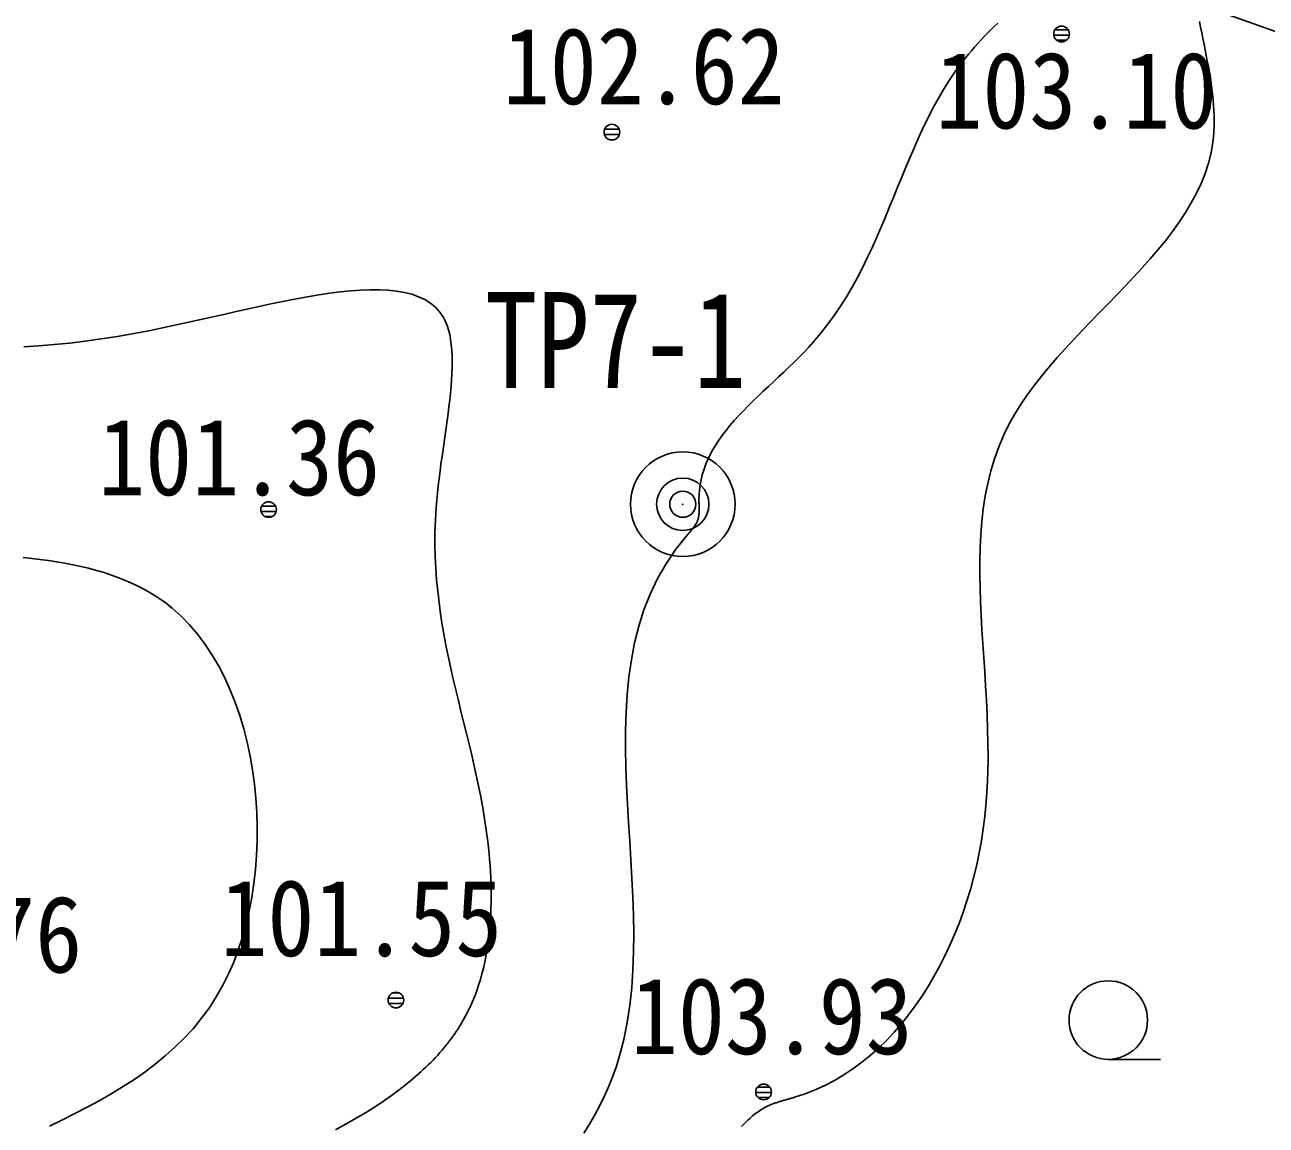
# Model space of a CAD drawing. Units: millimetres, scale not verified. Extents: x -200000 to 200000, y -137500 to 137500.
# Drawn here: x -103112 to -91247, y -23763 to -13253 of the extents above; entities that cross this region are included whole.
import ezdxf
from ezdxf.enums import TextEntityAlignment as Align

# ---------------------------------------------------------------- set-up
doc = ezdxf.new("R2010")
doc.units = ezdxf.units.MM
doc.header["$LTSCALE"] = 500
doc.header["$PDMODE"] = 32
doc.header["$PDSIZE"] = 250
for name, color, linetype in [('0-0_S-TTL', 7, 'Continuous'), ('0-4_S-BGD', 5, 'Continuous'), ('0-6_S-BGD-LWCN', 7, 'Continuous'), ('0-7_S-BMK-SRVR', 3, 'Continuous')]:
    doc.layers.add(name, color=color, linetype=linetype)
doc.styles.add('ＭＳ ゴシック', font='')
doc.styles.get('ＭＳ ゴシック').set_extended_font_data('MS Gothic')

msp = doc.modelspace()

# ---------------------------------------------------------------- linework, layer by layer
at = {"layer": '0-0_S-TTL'}
msp.add_line((-108244, -7244), (-71574, -20274), dxfattribs=at)
at = {"layer": '0-4_S-BGD'}
for p, q in [((-93277.3, -13350), (-93128.7, -13350)), ((-93277.3, -13350), (-93128.7, -13350)), ((-93266.4, -13300), (-93139.6, -13300)), ((-93266.4, -13300), (-93139.6, -13300)), ((-93248, -13400), (-93158, -13400)), ((-93248, -13400), (-93158, -13400)), ((-97572.7, -14300), (-97429.3, -14300)), ((-97572.7, -14300), (-97429.3, -14300)), ((-97570.6, -14250), (-97431.4, -14250)), ((-97570.6, -14250), (-97431.4, -14250)), ((-97522, -14350), (-97480, -14350)), ((-97522, -14350), (-97480, -14350)), ((-100855, -17900), (-100709, -17900)), ((-100855, -17900), (-100709, -17900)), ((-100849.3, -17850), (-100714.7, -17850)), ((-100849.3, -17850), (-100714.7, -17850)), ((-100815.7, -17950), (-100748.3, -17950)), ((-100815.7, -17950), (-100748.3, -17950)), ((-99596.6, -22500), (-99533.4, -22500)), ((-99596.6, -22500), (-99533.4, -22500)), ((-99637.8, -22550), (-99492.2, -22550)), ((-99637.8, -22550), (-99492.2, -22550)), ((-99632.8, -22600), (-99497.2, -22600)), ((-99632.8, -22600), (-99497.2, -22600)), ((-92756.2, -23134.7), (-92256.2, -23134.7)), ((-96125.9, -23450), (-95976.1, -23450)), ((-96125.9, -23450), (-95976.1, -23450)), ((-96110.2, -23400), (-95991.8, -23400)), ((-96110.2, -23400), (-95991.8, -23400)), ((-96103, -23500), (-95999, -23500)), ((-96103, -23500), (-95999, -23500))]:
    msp.add_line(p, q, dxfattribs=at)
for centre, radius in [((-93203, -13340), 75), ((-97501, -14278), 75), ((-100782, -17883), 75), ((-92756.2, -22759.7), 375), ((-99565, -22568), 75), ((-96051, -23446), 75)]:
    msp.add_circle(centre, radius, dxfattribs=at)
for centre, start, end in [((-93203, -13340), 90, 270), ((-93203, -13340), 270, 90), ((-97501, -14278), 90, 270), ((-97501, -14278), 270, 90), ((-100782, -17883), 90, 270), ((-100782, -17883), 270, 90), ((-99565, -22568), 90, 270), ((-99565, -22568), 270, 90), ((-96051, -23446), 90, 270), ((-96051, -23446), 270, 90)]:
    msp.add_arc(centre, 75, start, end, dxfattribs=at)
at = {"layer": '0-6_S-BGD-LWCN'}
for points in [[(-93813, -13235.5), (-93845.7, -13267.7), (-93878.1, -13300.1), (-93910.3, -13332.7), (-93942, -13365.5), (-93973.4, -13398.6), (-94004.2, -13432), (-94034.5, -13465.7), (-94064.2, -13499.8), (-94093.2, -13534.3), (-94157.6, -13615.4), (-94218.4, -13698.6), (-94276, -13783.6), (-94330.5, -13870.4), (-94382.4, -13958.9), (-94431.7, -14048.8), (-94478.9, -14140), (-94524.1, -14232.4), (-94567.7, -14325.9), (-94609.9, -14420.3), (-94651, -14515.5), (-94691.2, -14611.3), (-94730.8, -14707.6), (-94770.1, -14804.3), (-94809.4, -14901.2), (-94848.9, -14998.1), (-94888.9, -15095), (-94929.7, -15191.7)], [(-91884.5, -13219.7), (-91873.8, -13273.9), (-91862.9, -13328.1), (-91851.9, -13382.3), (-91841, -13436.3), (-91830.2, -13490.3), (-91819.6, -13544.2), (-91809.4, -13597.9), (-91799.5, -13651.5), (-91790.1, -13704.9), (-91781.3, -13758.1), (-91773.2, -13811), (-91765.9, -13863.8), (-91759.5, -13916.3), (-91754, -13968.5), (-91749.6, -14020.5), (-91746.4, -14072.1), (-91744.4, -14123.4), (-91743.8, -14174.3), (-91744.6, -14224.9), (-91746.9, -14275.1), (-91750.9, -14324.9), (-91756.6, -14374.3), (-91774.1, -14475.1), (-91798.9, -14574.1), (-91830.7, -14671.4), (-91869, -14767.2), (-91913.3, -14861.4), (-91963.2, -14954.3), (-92018.3, -15045.9), (-92078.2, -15136.4), (-92142.3, -15225.8), (-92210.2, -15314.3), (-92281.6, -15402), (-92355.9, -15488.9), (-92432.8, -15575.3), (-92511.8, -15661.2), (-92592.4, -15746.7)], [(-94929.7, -15191.7), (-94971.4, -15288), (-95014.5, -15383.9), (-95059.2, -15479.1), (-95105.7, -15573.6), (-95154.3, -15667.2), (-95205.3, -15759.7), (-95259, -15851), (-95315.5, -15941), (-95375.3, -16029.6), (-95438.5, -16116.5), (-95505.4, -16201.8), (-95576.4, -16285.1), (-95620.6, -16333.8), (-95666.2, -16381.9), (-95712.9, -16429.4), (-95760.4, -16476.5), (-95808.8, -16523.1), (-95857.6, -16569.5), (-95906.7, -16615.6), (-95956, -16661.5), (-96005.2, -16707.4), (-96054.1, -16753.2), (-96102.6, -16799.2), (-96150.4, -16845.3), (-96197.3, -16891.6), (-96243.1, -16938.3), (-96287.7, -16985.3), (-96330.8, -17032.9), (-96372.2, -17081), (-96411.8, -17129.7), (-96449.3, -17179.2), (-96484.5, -17229.5), (-96517.3, -17280.6), (-96547.4, -17332.7), (-96574.7, -17385.9), (-96598.9, -17440.1), (-96619.8, -17495.6), (-96637.3, -17552.4), (-96651.1, -17610.5)], [(-92592.4, -15746.7), (-92674.2, -15831.9), (-92756.7, -15916.9), (-92839.6, -16001.9), (-92922.4, -16087), (-93004.6, -16172.2), (-93085.9, -16257.8), (-93165.7, -16343.7), (-93243.6, -16430.1), (-93319.2, -16517.1), (-93392.1, -16604.8), (-93461.8, -16693.4), (-93527.8, -16782.9), (-93589.8, -16873.5), (-93647.2, -16965.2), (-93699.7, -17058.2), (-93754.8, -17169.5), (-93802.8, -17282.8), (-93844.2, -17397.8), (-93879.3, -17514.5), (-93908.6, -17632.9), (-93932.4, -17752.9), (-93951.2, -17874.5), (-93965.5, -17997.6), (-93975.5, -18122.1), (-93981.8, -18247.9), (-93984.7, -18375), (-93984.7, -18503.4), (-93982.2, -18633), (-93977.5, -18763.7), (-93971.2, -18895.4), (-93963.6, -19028.1), (-93955.1, -19161.8), (-93946.2, -19296.3), (-93937.2, -19431.6), (-93928.6, -19567.7), (-93920.8, -19704.4), (-93914.2, -19841.8), (-93909.2, -19979.8), (-93906.2, -20118.2)], [(-103120.5, -16328.5), (-102977.1, -16319.6), (-102831.6, -16307.5), (-102683.8, -16292.3), (-102533.9, -16274.1), (-102381.6, -16252.8), (-102227.2, -16228.4), (-102070.4, -16201.2), (-101911.2, -16171), (-101795.6, -16147.6), (-101679, -16123), (-101561.7, -16097.5), (-101444, -16071.3), (-101326.1, -16044.7), (-101208.4, -16018), (-101091, -15991.5), (-100974.4, -15965.4), (-100858.6, -15940), (-100744, -15915.5), (-100630.9, -15892.3), (-100519.5, -15870.6), (-100410, -15850.7), (-100302.8, -15832.8), (-100198.2, -15817.3), (-100096.3, -15804.3), (-99997.5, -15794.2), (-99902, -15787.3), (-99810.1, -15783.8), (-99722, -15783.9), (-99638, -15788), (-99558.5, -15796.4), (-99483.5, -15809.2), (-99413.5, -15826.8), (-99348.7, -15849.4), (-99289.3, -15877.4), (-99235.7, -15910.9)], [(-99235.7, -15910.9), (-99188, -15950.3), (-99146.6, -15995.8), (-99111.7, -16047.7), (-99092.6, -16084.9), (-99076.3, -16124.7), (-99062.5, -16167.1), (-99051.2, -16212), (-99042.2, -16259.2), (-99035.4, -16308.6), (-99030.7, -16360.1), (-99027.8, -16413.7), (-99026.8, -16469.1), (-99027.3, -16526.2), (-99029.4, -16585), (-99032.9, -16645.4), (-99037.7, -16707.2), (-99043.5, -16770.2), (-99050.4, -16834.5), (-99058.1, -16899.8), (-99066.5, -16966.1), (-99075.5, -17033.2), (-99084.9, -17101.1), (-99094.7, -17169.5), (-99104.6, -17238.5), (-99114.6, -17307.8), (-99124.5, -17377.4), (-99134.2, -17447.2), (-99143.6, -17517), (-99152.5, -17586.7), (-99160.7, -17656.2), (-99168.2, -17725.4), (-99174.9, -17794.1), (-99180.5, -17862.4), (-99187.7, -17982.1), (-99191.5, -18099.8), (-99192.1, -18215.8), (-99189.6, -18329.9), (-99184.3, -18442.5), (-99176.3, -18553.5)], [(-96651.1, -17610.5), (-96661, -17670), (-96667, -17731.1), (-96668.6, -17793.8), (-96668.5, -17800.3), (-96668.4, -17806.9), (-96668.3, -17813.6), (-96668.1, -17820.2), (-96667.9, -17826.8), (-96667.7, -17833.5), (-96667.5, -17840.1), (-96667.3, -17846.7), (-96667.1, -17853.4), (-96667, -17860), (-96666.9, -17866.6), (-96666.8, -17873.2), (-96666.8, -17879.8), (-96666.8, -17886.4), (-96666.9, -17892.9), (-96667, -17899.4), (-96667.3, -17905.9), (-96667.6, -17912.4), (-96668, -17918.8), (-96668.5, -17925.2), (-96669.2, -17931.5), (-96669.9, -17937.8), (-96670.8, -17944.1), (-96671.8, -17950.3), (-96673, -17956.5), (-96674.3, -17962.6), (-96675.8, -17968.6), (-96677.4, -17974.6), (-96679.2, -17980.5), (-96681.2, -17986.4), (-96683.2, -17991.7), (-96685.3, -17996.9), (-96687.6, -18002), (-96690, -18007.1), (-96692.5, -18012.1), (-96695.1, -18017.1)], [(-96695.1, -18017.1), (-96697.9, -18022.1), (-96700.8, -18027), (-96703.8, -18031.9), (-96706.9, -18036.7), (-96710.2, -18041.5), (-96713.5, -18046.3), (-96716.8, -18051.1), (-96720.3, -18055.8), (-96723.9, -18060.5), (-96727.5, -18065.1), (-96731.2, -18069.8), (-96734.9, -18074.4), (-96738.7, -18079), (-96742.5, -18083.6), (-96746.4, -18088.1), (-96750.3, -18092.7), (-96754.2, -18097.2), (-96758.2, -18101.8), (-96762.2, -18106.3), (-96766.2, -18110.9), (-96770.2, -18115.4), (-96774.2, -18119.9), (-96778.2, -18124.4), (-96782.2, -18129), (-96889.4, -18261.9), (-96983.5, -18399.9), (-97065.2, -18542.6), (-97135.2, -18689.8), (-97194.4, -18841.1), (-97243.4, -18996.3), (-97283.2, -19155.1), (-97314.5, -19317.1), (-97338, -19482), (-97354.6, -19649.7), (-97365, -19819.7), (-97370, -19991.8), (-97370.4, -20165.6), (-97367, -20340.9), (-97360.5, -20517.4)], [(-103126.3, -18341.4), (-103045.8, -18349.7), (-102965.9, -18359.2), (-102886.5, -18369.8), (-102807.9, -18381.7), (-102730, -18395), (-102653, -18409.8), (-102576.9, -18426.2), (-102501.8, -18444.2), (-102427.8, -18464), (-102354.9, -18485.6), (-102283.2, -18509.2), (-102212.8, -18534.7), (-102143.8, -18562.5), (-102076.2, -18592.4), (-102010.2, -18624.6), (-101945.7, -18659.3), (-101882.9, -18696.4)], [(-99176.3, -18553.5), (-99165.9, -18663.1), (-99153.1, -18771.4), (-99138.3, -18878.5), (-99121.6, -18984.6), (-99103.2, -19089.7), (-99083.3, -19193.9), (-99062.1, -19297.5), (-99039.8, -19400.3), (-99016.6, -19502.7), (-98992.6, -19604.7), (-98968, -19706.4), (-98943.2, -19807.9), (-98918.2, -19909.3), (-98893.2, -20010.8), (-98868.4, -20112.5), (-98844.1, -20214.4), (-98820.3, -20316.7), (-98797.4, -20419.5), (-98775.5, -20522.9), (-98754.8, -20627), (-98735.5, -20731.9), (-98717.7, -20837.8), (-98701.7, -20944.7), (-98687.7, -21052.8), (-98681.2, -21110), (-98675.3, -21167.5), (-98670.1, -21225.3), (-98665.6, -21283.3), (-98661.8, -21341.5), (-98658.8, -21399.8), (-98656.6, -21458.2), (-98655.2, -21516.7), (-98654.7, -21575.2), (-98655.1, -21633.7), (-98656.4, -21692.1), (-98658.7, -21750.4), (-98662, -21808.5), (-98666.4, -21866.5), (-98671.8, -21924.2)], [(-101882.9, -18696.4), (-101821.8, -18736.1), (-101762.5, -18778.6), (-101705.2, -18823.7), (-101618.5, -18900.9), (-101536.6, -18984.8), (-101459.7, -19075), (-101387.7, -19171.2), (-101320.5, -19272.9), (-101258.3, -19379.8), (-101200.9, -19491.3), (-101148.4, -19607.2), (-101100.7, -19727), (-101057.9, -19850.3), (-101020, -19976.7), (-100986.9, -20105.8), (-100958.7, -20237.2), (-100935.3, -20370.4), (-100916.8, -20505.2), (-100903.1, -20641), (-100894.3, -20777.4), (-100890.3, -20914.1), (-100891.1, -21050.7), (-100896.8, -21186.7), (-100907.3, -21321.8), (-100922.6, -21455.5), (-100942.8, -21587.4), (-100967.7, -21717.2), (-100997.5, -21844.3), (-101032.1, -21968.5), (-101071.4, -22089.3), (-101115.6, -22206.3), (-101164.6, -22319), (-101218.4, -22427.2), (-101282, -22538.9), (-101351.1, -22645), (-101425.4, -22745.9), (-101504.5, -22841.7), (-101588.4, -22932.9), (-101676.7, -23019.6)], [(-93906.2, -20118.2), (-93905.7, -20257.1), (-93908.1, -20396.3), (-93913.8, -20535.9), (-93923.1, -20675.7), (-93936.5, -20815.7), (-93954.5, -20955.8), (-93972.3, -21067.6), (-93993.2, -21179.2), (-94017.2, -21290.4), (-94044.2, -21401.2), (-94074.4, -21511.3), (-94107.5, -21620.4), (-94143.6, -21728.6), (-94182.8, -21835.4), (-94224.9, -21940.9), (-94269.9, -22044.7), (-94317.8, -22146.7), (-94368.7, -22246.7), (-94422.4, -22344.6), (-94479, -22440.1), (-94538.4, -22533), (-94600.6, -22623.3), (-94665.6, -22710.6), (-94733.3, -22794.8), (-94803.8, -22875.8), (-94877, -22953.2), (-94952.9, -23027.1), (-95031.5, -23097.1), (-95112.8, -23163.1), (-95196.6, -23224.9), (-95283.1, -23282.3), (-95372.2, -23335.1), (-95463.8, -23383.2), (-95558, -23426.3), (-95654.7, -23464.4), (-95753.9, -23497.1), (-95762.3, -23499.6), (-95770.7, -23502), (-95779.2, -23504.4)], [(-97360.5, -20517.4), (-97351.7, -20694.8), (-97341.5, -20872.7), (-97330.5, -21050.9), (-97319.6, -21229.1), (-97309.5, -21406.9), (-97301.1, -21584.2), (-97295.1, -21760.5), (-97292.3, -21935.6), (-97293.4, -22109.2), (-97299.3, -22280.9), (-97310.7, -22450.6), (-97328.4, -22617.8), (-97353.3, -22782.4), (-97386, -22943.9), (-97427.3, -23102.1), (-97457.9, -23199.3), (-97492.1, -23295.1), (-97529.8, -23389.4), (-97570.9, -23482.4), (-97615.3, -23574), (-97663, -23664.1), (-97713.9, -23752.9), (-97767.8, -23840.2)], [(-98671.8, -21924.2), (-98678.3, -21981.6), (-98686, -22038.7), (-98694.9, -22095.5), (-98704.9, -22151.8), (-98716.3, -22207.7), (-98728.9, -22263.1), (-98742.8, -22318), (-98758, -22372.3), (-98774.7, -22425.9), (-98792.8, -22479), (-98812.3, -22531.3), (-98833.3, -22582.9), (-98855.9, -22633.7), (-98880, -22683.6), (-98905.7, -22732.7), (-98921.1, -22760.4), (-98937, -22787.7), (-98953.4, -22814.8), (-98970.4, -22841.6), (-98987.8, -22868.1), (-99005.7, -22894.3), (-99024.1, -22920.2), (-99043, -22945.8), (-99062.4, -22971.2), (-99082.2, -22996.3), (-99102.4, -23021.1), (-99123.1, -23045.7), (-99144.2, -23070), (-99165.7, -23094.1), (-99187.6, -23117.8), (-99210, -23141.4), (-99232.7, -23164.6), (-99255.8, -23187.7), (-99279.3, -23210.5), (-99303.1, -23233), (-99327.4, -23255.3), (-99351.9, -23277.4), (-99376.8, -23299.2), (-99402.1, -23320.8)], [(-101676.7, -23019.6), (-101769.2, -23102.3), (-101865.7, -23181.3), (-101966, -23256.7), (-102069.8, -23329), (-102176.9, -23398.4), (-102287, -23465.3), (-102400, -23529.9), (-102515.5, -23592.5), (-102633.4, -23653.5), (-102753.4, -23713.2), (-102875.2, -23771.7)], [(-99402.1, -23320.8), (-99427.6, -23342.2), (-99453.5, -23363.3), (-99479.7, -23384.2), (-99506.2, -23404.9), (-99533, -23425.4), (-99560.1, -23445.6), (-99697.5, -23542.6), (-99841, -23634.8), (-99989.8, -23722.7), (-100143.2, -23806.7)], [(-95779.2, -23504.4), (-95787.6, -23506.8), (-95796, -23509.2), (-95804.5, -23511.6), (-95812.9, -23513.9), (-95821.4, -23516.3), (-95829.8, -23518.7), (-95838.2, -23521), (-95846.6, -23523.4), (-95855.1, -23525.8), (-95863.5, -23528.2), (-95871.8, -23530.6), (-95880.2, -23533), (-95888.5, -23535.5), (-95896.8, -23538.1), (-95905.1, -23540.6), (-95913.4, -23543.2), (-95921.6, -23545.9), (-95929.8, -23548.7), (-95937.9, -23551.4), (-95946, -23554.3), (-95954.1, -23557.2), (-95962.1, -23560.2), (-95970.1, -23563.3), (-95978, -23566.5), (-95985.9, -23569.8), (-95993.7, -23573.2), (-96001.4, -23576.6), (-96019.9, -23585.4), (-96037.9, -23594.8), (-96055.7, -23604.8), (-96073.1, -23615.3), (-96090.2, -23626.3), (-96107, -23637.9), (-96123.5, -23649.9), (-96139.8, -23662.5), (-96155.7, -23675.5), (-96171.4, -23688.9), (-96186.9, -23702.7), (-96202.1, -23716.9)], [(-96202.1, -23716.9), (-96217.1, -23731.5), (-96231.9, -23746.4), (-96246.5, -23761.7), (-96260.8, -23777.2)]]:
    msp.add_lwpolyline(points, dxfattribs=at)
at = {"layer": '0-7_S-BMK-SRVR'}
for radius in [500, 250]:
    msp.add_circle((-96823, -17832), radius, dxfattribs=at)
msp.add_point((-96823, -17832), dxfattribs=at)

# ---------------------------------------------------------------- texts
at = {"layer": '0-4_S-BGD', "style": 'ＭＳ ゴシック', "width": 0.9}
for s, p in [('102.62', (-98542.6, -14230.6)), ('103.10', (-94408.4, -14462.8)), ('101.36', (-102410.6, -17966.2)), ('101.55', (-101242.4, -22368.4)), ('99.76', (-104808.5, -22524.9)), ('103.93', (-97318.8, -23304.9))]:
    msp.add_text(s, height=733.1, dxfattribs=at).set_placement(p, align=Align.BOTTOM_LEFT)
at = {"layer": '0-7_S-BMK-SRVR', "style": 'ＭＳ ゴシック', "width": 0.8}
msp.add_text('TP7-1', height=916.4, dxfattribs=at).set_placement((-98712.6, -16996.5), align=Align.BOTTOM_LEFT)

doc.saveas('drawing.dxf')
